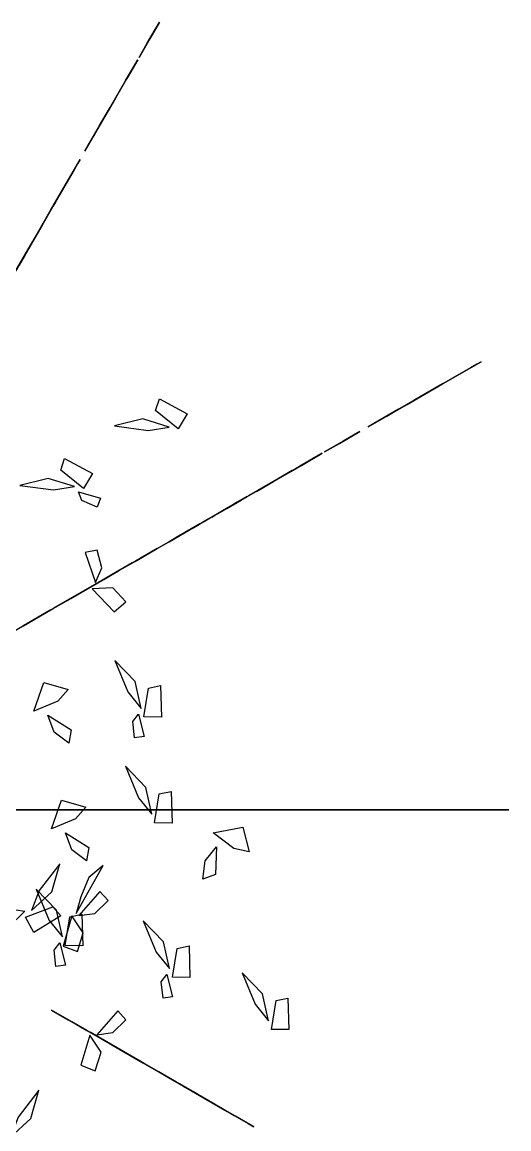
# Model space of a CAD drawing. Extents: x 188.32 to 193.74, y 72.17 to 77.49.
# Drawn here: x 192.199 to 193.735, y 73.997 to 77.494 of the extents above; entities that cross this region are included whole.
import ezdxf

# ---------------------------------------------------------------- set-up
doc = ezdxf.new("R2010")
doc.units = 0
doc.header["$MEASUREMENT"] = 0
doc.layers.add('3D_TREE_04_LEAVES', color=3, linetype='CONTINUOUS')

msp = doc.modelspace()

# ---------------------------------------------------------------- linework, layer by layer
at = {"layer": '3D_TREE_04_LEAVES'}
for points in [[(192.5678, 77.3823, 3.0775), (192.5949, 77.4292, 3.025), (192.6321, 77.4937, 3.0809), (192.6016, 77.4409, 3.0927)], [(192.5618, 77.372, 3.0775), (192.4933, 77.2533, 3.1029), (192.4434, 77.1668, 3.0166), (192.4747, 77.221, 2.9607)], [(192.5635, 77.375, 3.0911), (192.5314, 77.3193, 3.2113), (192.5255, 77.309, 3.1368), (192.5348, 77.3251, 3.1097)], [(192.4764, 77.224, 3.1351), (192.4569, 77.1903, 3.2553), (192.3968, 77.0862, 3.2875), (192.4239, 77.1331, 3.1859)], [(192.4713, 77.2152, 3.1249), (192.4087, 77.1067, 3.0267), (192.4256, 77.136, 3.1148), (192.4374, 77.1565, 3.1198)], [(192.3815, 77.0596, 3.7915), (192.3737, 77.0461, 3.9245), (192.3625, 77.0267, 3.94), (192.2968, 76.913, 3.9642)], [(192.3115, 76.9385, 4.0471), (192.2606, 76.8502, 4.1748), (192.1863, 76.7216, 4.1783), (192.2468, 76.8263, 4.0713)], [(192.296, 76.9115, 3.9538), (192.2554, 76.8412, 3.89), (192.2908, 76.9026, 3.871), (192.3038, 76.925, 3.9055)], [(192.2009, 76.7468, 2.9049), (192.228, 76.7937, 2.8524), (192.2652, 76.8582, 2.9083), (192.2347, 76.8055, 2.9201)], [(192.1811, 76.7126, 3.6465), (192.1725, 76.6977, 3.5049), (192.2027, 76.75, 3.391), (192.226, 76.7904, 3.5325)], [(192.2096, 76.762, 3.9124), (192.2312, 76.7994, 4.054), (192.1863, 76.7216, 4.1697), (192.176, 76.7036, 4.0315)], [(192.2079, 76.759, 3.7691), (192.1889, 76.7261, 3.6465), (192.2148, 76.771, 3.6879), (192.214, 76.7695, 3.7035)], [(193.6473, 76.4208, 3.0757), (193.6338, 76.413, 3.2087), (193.6144, 76.4018, 3.2242), (193.5007, 76.3361, 3.2484)], [(193.5261, 76.3508, 3.3313), (193.4379, 76.2999, 3.459), (193.3093, 76.2256, 3.4625), (193.414, 76.286, 3.3554)], [(193.4992, 76.3353, 3.238), (193.4289, 76.2947, 3.1742), (193.4903, 76.3301, 3.1552), (193.5127, 76.343, 3.1897)], [(192.6318, 76.3034, 3.2549), (192.7193, 76.2557, 3.371), (192.6914, 76.2084, 3.5351), (192.6197, 76.2667, 3.3779)], [(193.3497, 76.2489, 3.1966), (193.3871, 76.2705, 3.3382), (193.3093, 76.2256, 3.4539), (193.2913, 76.2152, 3.3157)], [(192.6633, 76.2142, 3.5282), (192.5801, 76.24, 3.4804), (192.4906, 76.2178, 3.5898), (192.597, 76.2038, 3.5898)], [(193.1535, 76.1357, 2.972), (193.2004, 76.1627, 2.9195), (193.2649, 76.2, 2.9754), (193.2121, 76.1695, 2.9873)], [(193.1432, 76.1297, 2.972), (193.0245, 76.0612, 2.9974), (192.938, 76.0112, 2.9111), (192.9922, 76.0426, 2.8552)], [(193.0619, 76.0828, 3.5874), (193.047, 76.0741, 3.4458), (193.0993, 76.1044, 3.3319), (193.1397, 76.1277, 3.4734)], [(193.1462, 76.1314, 2.9856), (193.0905, 76.0993, 3.1058), (193.0802, 76.0933, 3.0313), (193.0963, 76.1027, 3.0042)], [(192.3328, 76.1153, 3.9862), (192.4203, 76.0676, 4.1024), (192.3924, 76.0202, 4.2664), (192.3207, 76.0786, 4.1092)], [(193.0739, 76.0897, 3.8205), (193.0275, 76.0629, 3.9414), (193.0275, 76.0629, 3.8602), (193.0395, 76.0698, 3.8481)], [(193.1083, 76.1096, 3.71), (193.0754, 76.0906, 3.5874), (193.1202, 76.1165, 3.6288), (193.1187, 76.1156, 3.6444)], [(193.0215, 76.0595, 3.9344), (192.9303, 76.0068, 3.9034), (192.8929, 75.9852, 3.7998), (192.9901, 76.0413, 3.8239)], [(193.0559, 76.0793, 3.5978), (193.0514, 76.0767, 3.691), (192.9901, 76.0413, 3.7532), (192.9153, 75.9982, 3.7601)], [(192.3643, 76.0261, 4.2596), (192.2811, 76.0519, 4.2117), (192.1916, 76.0297, 4.3211), (192.298, 76.0156, 4.3211)], [(192.3766, 76.0096, 4.3074), (192.4461, 75.9898, 4.3416), (192.4352, 75.9614, 4.4373), (192.3875, 75.9826, 4.3895)], [(192.8315, 75.9498, 4.3558), (192.8166, 75.9411, 4.2142), (192.8689, 75.9714, 4.1002), (192.9093, 75.9947, 4.2418)], [(192.7867, 75.9239, 2.9306), (192.7647, 75.9112, 2.7935), (192.8395, 75.9544, 2.6936), (192.8879, 75.9823, 2.7562)], [(192.7867, 75.9239, 2.9424), (192.8322, 75.9501, 2.9966), (192.7838, 75.9222, 3.0711), (192.7735, 75.9163, 3.0102)], [(192.8435, 75.9567, 4.5889), (192.7971, 75.9299, 4.7097), (192.7971, 75.9299, 4.6286), (192.8091, 75.9368, 4.6165)], [(192.8779, 75.9765, 4.4784), (192.845, 75.9575, 4.3558), (192.8898, 75.9834, 4.3972), (192.8884, 75.9826, 4.4128)], [(192.7911, 75.9265, 4.7028), (192.6999, 75.8738, 4.6718), (192.6625, 75.8522, 4.5682), (192.7597, 75.9083, 4.5923)], [(192.775, 75.9171, 2.934), (192.6709, 75.857, 2.8697), (192.7354, 75.8943, 2.8578), (192.7589, 75.9078, 2.8764)], [(192.8255, 75.9463, 4.3661), (192.821, 75.9437, 4.4594), (192.7597, 75.9083, 4.5215), (192.6849, 75.8651, 4.5284)], [(192.5562, 75.7908, 2.8046), (192.6031, 75.8179, 2.7521), (192.6676, 75.8551, 2.8079), (192.6148, 75.8247, 2.8198)], [(192.4303, 75.7228, 3.4462), (192.4498, 75.7696, 3.33), (192.4356, 75.8257, 3.3027), (192.3978, 75.8178, 3.4257)], [(192.5135, 75.7662, 4.7846), (192.5604, 75.7932, 4.7321), (192.6249, 75.8305, 4.788), (192.5722, 75.8, 4.7999)], [(192.5459, 75.7849, 2.8046), (192.4272, 75.7163, 2.83), (192.3407, 75.6664, 2.7436), (192.3949, 75.6977, 2.6877)], [(192.5488, 75.7866, 2.8181), (192.4931, 75.7544, 2.9383), (192.4829, 75.7485, 2.8638), (192.499, 75.7578, 2.8367)], [(192.5033, 75.7602, 4.7846), (192.3845, 75.6917, 4.81), (192.298, 75.6417, 4.7237), (192.3523, 75.6731, 4.6678)], [(192.5062, 75.7619, 4.7982), (192.4505, 75.7298, 4.9184), (192.4402, 75.7238, 4.8439), (192.4563, 75.7332, 4.8168)], [(192.4202, 75.7031, 3.5009), (192.4889, 75.6309, 3.3847), (192.5263, 75.6619, 3.2343), (192.4849, 75.7067, 3.3027)], [(192.2027, 75.5867, 5.5103), (192.2877, 75.6358, 5.385), (192.2115, 75.5918, 5.4188), (192.2071, 75.5892, 5.4425)], [(192.2437, 75.6104, 5.6914), (192.2217, 75.5977, 5.5543), (192.2965, 75.6409, 5.4544), (192.3449, 75.6688, 5.517)], [(192.2437, 75.6104, 5.7032), (192.2892, 75.6366, 5.7574), (192.2408, 75.6087, 5.8319), (192.2305, 75.6028, 5.7709)], [(192.232, 75.6036, 5.6948), (192.1279, 75.5435, 5.6304), (192.1924, 75.5808, 5.6186), (192.2159, 75.5943, 5.6372)], [(192.5743, 75.3256, 3.5077), (192.5551, 75.4105, 3.4599), (192.4911, 75.4769, 3.5693), (192.5322, 75.3778, 3.5693)], [(192.2356, 75.3169, 4.533), (192.2667, 75.4072, 4.3279), (192.3443, 75.3852, 4.1229), (192.3116, 75.3484, 4.2664)], [(192.6358, 75.3975, 3.2343), (192.6383, 75.2979, 3.3505), (192.5833, 75.2983, 3.5146), (192.598, 75.3896, 3.3574)], [(192.2797, 75.3042, 4.4168), (192.3538, 75.2575, 4.2528), (192.3461, 75.2155, 4.3279), (192.2997, 75.2505, 4.4236)], [(192.5662, 75.3067, 3.5556), (192.5838, 75.2366, 3.5898), (192.5538, 75.2319, 3.6855), (192.5483, 75.2838, 3.6376)], [(192.6079, 74.991, 3.8222), (192.5887, 75.076, 3.7743), (192.5247, 75.1424, 3.8837), (192.5658, 75.0433, 3.8837)], [(192.6694, 75.063, 3.5488), (192.6719, 74.9633, 3.6649), (192.6169, 74.9638, 3.829), (192.6316, 75.055, 3.6718)], [(192.2915, 74.9451, 4.8269), (192.3226, 75.0354, 4.6218), (192.4002, 75.0134, 4.4168), (192.3675, 74.9766, 4.5603)], [(192.215, 75.0051, 6.3885), (192.1168, 75.0051, 6.2632), (192.2048, 75.0051, 6.2971), (192.2099, 75.0051, 6.3208)], [(192.1811, 75.0051, 6.573), (192.3013, 75.0051, 6.5087), (192.2268, 75.0051, 6.4968), (192.1997, 75.0051, 6.5154)], [(192.2251, 75.0051, 6.3986), (192.3453, 75.0051, 6.3597), (192.3775, 75.0051, 6.2395), (192.2759, 75.0051, 6.2937)], [(192.3566, 75.0051, 2.6136), (192.3025, 75.0051, 2.5611), (192.228, 75.0051, 2.617), (192.2889, 75.0051, 2.6288)], [(192.4805, 75.0051, 5.8252), (192.5059, 75.0051, 5.6881), (192.4195, 75.0051, 5.5882), (192.3637, 75.0051, 5.6508)], [(192.3651, 75.0051, 2.6272), (192.4294, 75.0051, 2.7474), (192.4413, 75.0051, 2.6729), (192.4226, 75.0051, 2.6458)], [(192.3685, 75.0051, 2.6136), (192.5056, 75.0051, 2.639), (192.6055, 75.0051, 2.5527), (192.5428, 75.0051, 2.4968)], [(192.4271, 75.0051, 5.0646), (192.4426, 75.0051, 5.1975), (192.4651, 75.0051, 5.2131), (192.5963, 75.0051, 5.2372)], [(192.4805, 75.0051, 5.837), (192.428, 75.0051, 5.8912), (192.4839, 75.0051, 5.9657), (192.4957, 75.0051, 5.9047)], [(192.5279, 75.0051, 5.6441), (192.4297, 75.0051, 5.5188), (192.5177, 75.0051, 5.5527), (192.5228, 75.0051, 5.5764)], [(192.494, 75.0051, 5.8286), (192.6142, 75.0051, 5.7643), (192.5397, 75.0051, 5.7524), (192.5127, 75.0051, 5.771)], [(192.5381, 75.0051, 5.6542), (192.6583, 75.0051, 5.6153), (192.6904, 75.0051, 5.4951), (192.5888, 75.0051, 5.5493)], [(192.5394, 75.0051, 2.6712), (192.5784, 75.0051, 2.7914), (192.6986, 75.0051, 2.8236), (192.6444, 75.0051, 2.722)], [(192.5496, 75.0051, 2.661), (192.6749, 75.0051, 2.5628), (192.641, 75.0051, 2.6509), (192.6173, 75.0051, 2.6559)], [(192.567, 75.0051, 5.3201), (192.6689, 75.0051, 5.4479), (192.8174, 75.0051, 5.4513), (192.6965, 75.0051, 5.3443)], [(192.5981, 75.0051, 5.2269), (192.6792, 75.0051, 5.163), (192.6084, 75.0051, 5.144), (192.5825, 75.0051, 5.1785)], [(192.6429, 75.0051, 4.1368), (192.6584, 75.0051, 4.2697), (192.6809, 75.0051, 4.2853), (192.8121, 75.0051, 4.3094)], [(192.7708, 75.0051, 5.1854), (192.7276, 75.0051, 5.327), (192.8174, 75.0051, 5.4427), (192.8381, 75.0051, 5.3046)], [(192.8277, 75.0051, 4.9195), (192.845, 75.0051, 4.778), (192.7846, 75.0051, 4.664), (192.7379, 75.0051, 4.8056)], [(192.7742, 75.0051, 5.0421), (192.8122, 75.0051, 4.9195), (192.7604, 75.0051, 4.961), (192.7621, 75.0051, 4.9765)], [(192.7828, 75.0051, 4.3923), (192.8847, 75.0051, 4.5201), (193.0332, 75.0051, 4.5235), (192.9123, 75.0051, 4.4165)], [(192.9013, 75.0051, 3.0094), (192.9267, 75.0051, 2.8723), (192.8404, 75.0051, 2.7724), (192.7845, 75.0051, 2.835)], [(192.8139, 75.0051, 4.2991), (192.895, 75.0051, 4.2352), (192.8242, 75.0051, 4.2162), (192.7983, 75.0051, 4.2507)], [(192.8139, 75.0051, 5.1526), (192.8675, 75.0051, 5.2735), (192.8675, 75.0051, 5.1923), (192.8537, 75.0051, 5.1803)], [(192.826, 75.0051, 5.4444), (192.9262, 75.0051, 5.3805), (192.8554, 75.0051, 5.3875), (192.8467, 75.0051, 5.4064)], [(192.8347, 75.0051, 4.9299), (192.8398, 75.0051, 5.0231), (192.9106, 75.0051, 5.0853), (192.997, 75.0051, 5.0922)], [(192.9013, 75.0051, 3.0212), (192.8488, 75.0051, 3.0754), (192.9047, 75.0051, 3.1499), (192.9166, 75.0051, 3.089)], [(192.9487, 75.0051, 2.8283), (192.8505, 75.0051, 2.703), (192.9386, 75.0051, 2.7369), (192.9437, 75.0051, 2.7606)], [(192.8744, 75.0051, 5.2666), (192.9797, 75.0051, 5.2355), (193.0229, 75.0051, 5.1319), (192.9106, 75.0051, 5.1561)], [(192.9149, 75.0051, 3.0128), (193.0351, 75.0051, 2.9485), (192.9606, 75.0051, 2.9366), (192.9335, 75.0051, 2.9552)], [(192.9866, 75.0051, 4.2576), (192.9434, 75.0051, 4.3992), (193.0332, 75.0051, 4.5149), (193.0539, 75.0051, 4.3768)], [(193.0436, 75.0051, 3.9917), (193.0608, 75.0051, 3.8502), (193.0004, 75.0051, 3.7362), (192.9538, 75.0051, 3.8778)], [(192.9589, 75.0051, 2.8384), (193.0791, 75.0051, 2.7995), (193.1113, 75.0051, 2.6793), (193.0097, 75.0051, 2.7335)], [(192.99, 75.0051, 4.1143), (193.028, 75.0051, 3.9917), (192.9762, 75.0051, 4.0332), (192.9779, 75.0051, 4.0487)], [(193.0297, 75.0051, 4.2248), (193.0833, 75.0051, 4.3457), (193.0833, 75.0051, 4.2645), (193.0695, 75.0051, 4.2525)], [(193.0418, 75.0051, 4.5166), (193.142, 75.0051, 4.4527), (193.0712, 75.0051, 4.4596), (193.0626, 75.0051, 4.4786)], [(193.0505, 75.0051, 4.0021), (193.0557, 75.0051, 4.0953), (193.1265, 75.0051, 4.1575), (193.2128, 75.0051, 4.1644)], [(193.0902, 75.0051, 4.3388), (193.1955, 75.0051, 4.3077), (193.2387, 75.0051, 4.2041), (193.1265, 75.0051, 4.2283)], [(193.1393, 75.0051, 3.2629), (193.1548, 75.0051, 3.3959), (193.1773, 75.0051, 3.4114), (193.3085, 75.0051, 3.4356)], [(193.2792, 75.0051, 3.5184), (193.3811, 75.0051, 3.6462), (193.5296, 75.0051, 3.6497), (193.4087, 75.0051, 3.5426)], [(193.3103, 75.0051, 3.4252), (193.3914, 75.0051, 3.3613), (193.3206, 75.0051, 3.3423), (193.2947, 75.0051, 3.3769)], [(193.483, 75.0051, 3.3838), (193.4398, 75.0051, 3.5254), (193.5296, 75.0051, 3.641), (193.5503, 75.0051, 3.5029)], [(193.5399, 75.0051, 3.1179), (193.5572, 75.0051, 2.9763), (193.4968, 75.0051, 2.8623), (193.4501, 75.0051, 3.0039)], [(193.4864, 75.0051, 3.2405), (193.5244, 75.0051, 3.1179), (193.4726, 75.0051, 3.1593), (193.4743, 75.0051, 3.1748)], [(193.5261, 75.0051, 3.351), (193.5797, 75.0051, 3.4718), (193.5797, 75.0051, 3.3907), (193.5658, 75.0051, 3.3786)], [(193.5382, 75.0051, 3.6428), (193.6384, 75.0051, 3.5789), (193.5676, 75.0051, 3.5858), (193.5589, 75.0051, 3.6048)], [(193.5468, 75.0051, 3.1282), (193.552, 75.0051, 3.2215), (193.6228, 75.0051, 3.2836), (193.7092, 75.0051, 3.2905)], [(193.5866, 75.0051, 3.4649), (193.6919, 75.0051, 3.4338), (193.7351, 75.0051, 3.3302), (193.6228, 75.0051, 3.3544)], [(192.8017, 74.9323, 3.7606), (192.8954, 74.9506, 3.5556), (192.9151, 74.8724, 3.3505), (192.8669, 74.8823, 3.4941)], [(192.3356, 74.9324, 4.7107), (192.4097, 74.8857, 4.5467), (192.402, 74.8438, 4.6218), (192.3555, 74.8787, 4.7175)], [(192.8127, 74.8878, 3.6444), (192.8093, 74.8003, 3.4804), (192.7691, 74.786, 3.5556), (192.7762, 74.8437, 3.6513)], [(192.2282, 74.6871, 4.7517), (192.2921, 74.7462, 4.7039), (192.3176, 74.8348, 4.8132), (192.2523, 74.7497, 4.8132)], [(192.3697, 74.6776, 4.3689), (192.4542, 74.8293, 4.451), (192.4093, 74.7915, 4.492), (192.3835, 74.7302, 4.4373)], [(192.3259, 74.6032, 5.1481), (192.3067, 74.6881, 5.1003), (192.2427, 74.7546, 5.2097), (192.2838, 74.6554, 5.2097)], [(192.3781, 74.6712, 4.3348), (192.4283, 74.6778, 4.2186), (192.4698, 74.7181, 4.1912), (192.4441, 74.7468, 4.3143)], [(192.3212, 74.6698, 4.4783), (192.2361, 74.6178, 4.5945), (192.2091, 74.6656, 4.7585), (192.2954, 74.6986, 4.6013)], [(192.2077, 74.6847, 4.7996), (192.1558, 74.6344, 4.8337), (192.1368, 74.658, 4.9294), (192.179, 74.6887, 4.8816)], [(192.356, 74.6701, 4.3895), (192.3278, 74.5745, 4.2733), (192.3733, 74.5576, 4.1229), (192.3914, 74.6159, 4.1912)], [(192.3874, 74.6751, 4.8747), (192.3899, 74.5755, 4.9909), (192.3349, 74.5759, 5.155), (192.3496, 74.6672, 4.9978)], [(192.664, 74.5032, 4.2596), (192.6448, 74.5881, 4.2117), (192.5808, 74.6545, 4.3211), (192.6218, 74.5554, 4.3211)], [(192.3178, 74.5843, 5.196), (192.3354, 74.5142, 5.2302), (192.3054, 74.5095, 5.3258), (192.2999, 74.5614, 5.278)], [(192.7255, 74.5751, 3.9862), (192.728, 74.4754, 4.1024), (192.673, 74.4759, 4.2664), (192.6877, 74.5672, 4.1092)], [(192.6558, 74.4843, 4.3074), (192.6735, 74.4142, 4.3416), (192.6435, 74.4095, 4.4373), (192.6379, 74.4614, 4.3895)], [(192.9764, 74.3383, 3.5282), (192.9572, 74.4233, 3.4804), (192.8932, 74.4897, 3.5898), (192.9343, 74.3905, 3.5898)], [(193.0379, 74.4102, 3.2549), (193.0404, 74.3106, 3.371), (192.9854, 74.3111, 3.5351), (193.0001, 74.4023, 3.3779)], [(192.4029, 74.3079, 4.3709), (192.356, 74.335, 4.3184), (192.2915, 74.3722, 4.3743), (192.3443, 74.3417, 4.3861)], [(192.4344, 74.2944, 3.4462), (192.4846, 74.3009, 3.33), (192.5261, 74.3412, 3.3027), (192.5004, 74.37, 3.4257)], [(192.3699, 74.3269, 4.8883), (192.3833, 74.3192, 5.0213), (192.4028, 74.3079, 5.0368), (192.5165, 74.2423, 5.061)], [(192.4123, 74.2933, 3.5009), (192.3841, 74.1977, 3.3847), (192.4296, 74.1808, 3.2343), (192.4477, 74.239, 3.3027)], [(192.4102, 74.3037, 4.3844), (192.4659, 74.2715, 4.5046), (192.4762, 74.2656, 4.4301), (192.4601, 74.2749, 4.4031)], [(192.4132, 74.302, 4.3709), (192.5319, 74.2334, 4.3963), (192.6184, 74.1835, 4.3099), (192.5641, 74.2148, 4.2541)], [(192.5563, 74.2193, 5.5017), (192.5783, 74.2066, 5.3646), (192.5036, 74.2498, 5.2647), (192.4552, 74.2777, 5.3274)], [(192.5649, 74.2144, 4.0339), (192.5869, 74.2017, 3.8968), (192.5121, 74.2448, 3.7969), (192.4637, 74.2728, 3.8596)], [(192.491, 74.257, 5.1439), (192.5793, 74.206, 5.2716), (192.7079, 74.1318, 5.2751), (192.6032, 74.1922, 5.168)], [(192.518, 74.2415, 5.0506), (192.5882, 74.2009, 4.9868), (192.5269, 74.2363, 4.9678), (192.5045, 74.2492, 5.0023)], [(192.5563, 74.2193, 5.5136), (192.5109, 74.2455, 5.5677), (192.5593, 74.2176, 5.6422), (192.5695, 74.2117, 5.5813)], [(192.5649, 74.2144, 4.0458), (192.5194, 74.2406, 4.0999), (192.5678, 74.2127, 4.1744), (192.5781, 74.2067, 4.1135)], [(192.5681, 74.2125, 5.5051), (192.6722, 74.1524, 5.4408), (192.6077, 74.1897, 5.4289), (192.5842, 74.2032, 5.4476)], [(192.5747, 74.2087, 3.6372), (192.5881, 74.2009, 3.7702), (192.6076, 74.1897, 3.7857), (192.7213, 74.1241, 3.8099)], [(192.5766, 74.2076, 4.0373), (192.6807, 74.1475, 3.973), (192.6162, 74.1847, 3.9611), (192.5927, 74.1983, 3.9797)], [(192.6993, 74.1368, 2.9274), (192.7142, 74.1281, 2.7858), (192.6619, 74.1584, 2.6718), (192.6215, 74.1817, 2.8134)], [(192.6675, 74.1551, 5.0092), (192.6301, 74.1767, 5.1508), (192.7079, 74.1318, 5.2665), (192.7258, 74.1214, 5.1283)], [(192.6529, 74.1635, 3.05), (192.6858, 74.1445, 2.9274), (192.6409, 74.1704, 2.9688), (192.6424, 74.1696, 2.9844)], [(192.6873, 74.1437, 3.1605), (192.7337, 74.1169, 3.2813), (192.7337, 74.1169, 3.2002), (192.7217, 74.1238, 3.1881)], [(192.6958, 74.1388, 3.8928), (192.7841, 74.0878, 4.0206), (192.9127, 74.0135, 4.024), (192.808, 74.074, 3.917)], [(192.7053, 74.1333, 2.9377), (192.7097, 74.1307, 3.031), (192.7711, 74.0953, 3.0931), (192.8458, 74.0521, 3.1)], [(192.1624, 73.971, 3.5077), (192.2263, 74.0302, 3.4599), (192.2518, 74.1188, 3.5693), (192.1865, 74.0337, 3.5693)], [(192.7227, 74.1232, 3.7995), (192.793, 74.0826, 3.7357), (192.7317, 74.118, 3.7167), (192.7093, 74.131, 3.7512)], [(192.7397, 74.1135, 3.2744), (192.8309, 74.0608, 3.2433), (192.8683, 74.0392, 3.1397), (192.7711, 74.0953, 3.1639)], [(192.8723, 74.0369, 3.7581), (192.8349, 74.0585, 3.8997), (192.9127, 74.0135, 4.0154), (192.9306, 74.0032, 3.8772)]]:
    msp.add_3dface(points, dxfattribs=at)

doc.saveas('drawing.dxf')
